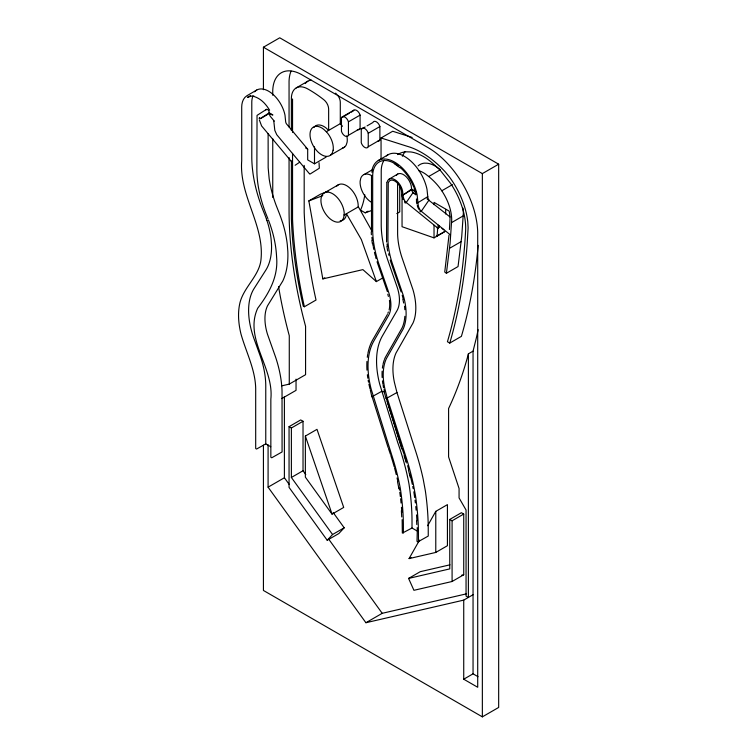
<?xml version="1.0" encoding="UTF-8"?>
<svg xmlns="http://www.w3.org/2000/svg" width="756" height="756" viewBox="0 0 756 756"><rect width="100%" height="100%" fill="white"/><g stroke="black" fill="none" stroke-linecap="round" stroke-linejoin="round"><path stroke-width="1.13" d="M448.998 235.21L444.745 272.037L446.399 273.285L450.094 243.205L451.701 219.845A36.25 20.932 60 0 0 443.574 193.621C439.019 185.778 432.574 179.2 425.278 173.88A30.231 17.454 60 0 0 418.881 170.667M446.399 273.285L458.041 266.556L461.736 236.477L463.343 213.126A36.25 20.932 60 0 0 462.993 208.108M449.433 229.512L450.028 218.89A33.897 19.571 60 0 0 449.3 211.765L449.149 211.104L434.029 202.372L434.029 204.668M436.25 236.061L437.081 235.919L437.828 226.951L437.223 227.14M404.847 202.306L405.112 202.995L406.076 202.759L413.069 192.572A10.565 6.095 -60 0 1 411.614 189.104L402.872 195.133M371.886 172.283L372.273 169.079A32.848 18.966 60 0 1 394.708 162.162A32.848 18.966 60 0 1 417.151 194.991L418.049 203.799A22.831 13.183 -60 0 0 420.723 210.792L450.472 234.965M386.798 182.442L386.552 242.033M371.829 230.807L358.183 206.482A16.471 9.507 60 0 0 350.16 188.357A16.471 9.507 60 0 0 336.789 186.099M256.719 90.049L246.957 95.71C243.111 98.034 241.759 102.684 241.712 106.917L241.712 160.792C239 195.35 264.165 224.664 261.066 258.732C259.903 275.382 244.122 286.515 239.983 302.617C237.507 312.908 238.49 323.691 240.947 333.887C246.239 352.778 256.038 370.809 255.689 390.635L255.689 448.544L256.558 449.045L265.762 443.885L265.762 385.966A72.812 42.043 60 0 0 259.837 354.847L253.912 338.433A65.252 37.668 60 0 1 254.12 288.48L265.762 270.232A68.645 39.633 60 0 0 271.508 244.358L271.111 239.104A68.645 39.633 60 0 0 267.596 222.529L266.443 219.117M270.194 224.844C273.852 235.381 276.063 245.908 276.592 256.983C278.416 276.479 269.193 293.073 257.701 308.24C243.706 338.66 274.182 367.652 270.846 399.177L270.846 457.267L271.725 457.777L282.082 451.937L282.035 390.88A94.226 54.404 60 0 0 275.628 357.229L267.426 334.076A43.82 25.298 60 0 1 267.539 305.774L282.782 281.015A90.077 52.003 60 0 0 287.838 251.597L287.308 244.698A90.077 52.003 60 0 0 282.697 222.944L281.081 218.182A90.777 52.41 60 0 0 278.728 211.888L276.063 205.103A91.259 52.693 60 0 1 269.145 178.539L268.172 167.747L268.115 133.699M468.389 353.836L467.907 355.745A587.232 339.038 60 0 1 448.591 408.505L448.591 456.907L459.072 488.508L459.072 497.92L466.055 510.026L466.055 596.078L468.389 597.429L468.389 353.836L473.048 351.143L476.157 338.716A587.232 339.038 60 0 0 478.123 329.673M388.367 311.982L387.828 313.343M419.958 210.858L420.147 211.765L421.12 211.538L429.039 199.99A8.968 5.179 -60 0 1 427.82 197.051L427.008 189.359A32.962 19.032 60 0 0 409.346 159.799A32.962 19.032 60 0 0 386.382 155.934M427.65 525.741L435.777 511.368L447.429 504.639L447.429 545.709L435.777 552.438L409.072 558.608L419.523 540.124M387.374 314.505L372.765 339.813A79.55 45.927 60 0 0 367.907 353.402M437.242 228.888L439.501 226.45L439.132 226.98M439.378 226.62L439.151 226.961M305.774 474.551L303.024 470.742L303.024 421.272L300.699 419.93L289.057 426.658L289.057 487.374L327.206 540.247L332.555 534.52L344.197 527.801L333.216 512.587M344.197 527.801L338.858 533.528L327.206 540.247M401.852 194.377L401.644 195.067L402.844 195.152L411.661 189.709L415.772 191.816M259.497 117.634L259.28 118.267L260.489 118.399L269.268 112.852L272.916 114.959M416.461 198.922L416.518 202.599L417.595 202.873L427.792 196.636M370.308 389.954L371.876 396.805L381.6 391.4L384.88 391.825M259.497 117.974L259.289 118.56L260.499 118.654L269.278 113.466L272.358 115.016M386.193 398.157L401.776 448.884M299.65 162.238L295.142 165.271M397.58 183.859L397.618 234.445A65.564 37.857 60 0 0 401.71 256.813L412.993 289.765A54.111 31.242 60 0 1 412.993 323.058L396.04 352.948A56.709 32.744 60 0 0 394.405 382.356L396.957 392.525L386.089 398.61L384.171 391.929M378.284 160.527L388.008 154.782M389.179 179.096L397.741 174.031M250.652 95.492C241.722 100.416 253.78 94.018 254.337 96.598C261.236 98.847 265.895 104.158 269.627 110.187M266.377 109.412L257.04 115.384L256.87 169.363C256.813 186.354 261.349 203.033 267.898 218.607M263.428 89.728L263.428 47.212L279.739 37.8L498.667 164.194L498.667 707.446L482.356 716.858L263.428 590.455L263.428 445.199M296.239 87.894L307.881 81.175M342.279 116.868L353.921 110.14M351.162 112.2L353.099 111.085A5.349 3.09 60 0 1 356.596 110.414A5.349 3.09 60 0 1 360.083 115.12L360.083 128.567L348.44 135.286A5.349 3.09 60 0 1 344.944 135.957A5.349 3.09 60 0 1 341.457 131.251L341.457 117.804L349.215 113.324M326.318 131.733L340.295 123.663L340.295 102.306A8.08 4.659 60 0 0 337.478 94.991M348.44 135.286L348.44 121.839L360.083 115.12M367.076 125.874L372.897 122.51A5.349 3.09 60 0 1 376.394 121.839A5.349 3.09 60 0 1 379.881 126.545L379.881 139.992L368.238 146.721A5.349 3.09 60 0 1 364.742 147.392A5.349 3.09 60 0 1 361.255 142.686L361.255 129.238L365.129 126.999M254.621 91.797A23.899 13.797 60 0 1 271.423 93.082A23.899 13.797 60 0 1 284.993 115.12L285.57 120.856A9.45 5.462 -60 0 0 286.647 124.079L307.683 149.178L307.683 159.894L314.496 163.825L326.138 157.097M368.238 146.721L368.238 133.273L379.881 126.545M330.637 155.084L344.604 147.023M381.052 158.722L381.052 137.979L392.695 131.251L412.152 137.45M383.179 277.679L376.384 281.601L362.889 269.627L322.821 278.898L308.845 200.907L320.497 194.179L327.981 191.344M324.787 192.638L338.764 184.568M364.194 174.475L372.179 169.864M344.112 215.073L358.089 207.002M364.789 194.764A93.82 54.167 60 0 1 360.527 210.14L365.186 212.823L368.096 211.151M428.709 176.498L440.351 169.769L436.921 167.152A30.231 17.454 60 0 0 427.442 163.239L424.541 163.145A30.231 17.454 60 0 0 418.125 165.914M396.805 213.589L399.716 211.916L399.716 186.467M441.769 190.796L452.447 184.625M263.428 47.212L482.356 173.606L498.667 164.194M322.821 278.898L324.768 277.773M291.381 160.943L291.381 218.588A382.886 221.054 60 0 0 303.25 306.114L304.366 306.766L316.017 300.037L314.487 292.941A426.809 246.418 60 0 1 304.195 212.578L304.186 165.394M451.606 222.595L463.258 215.866M437.081 235.919L444.736 231.497M402.05 196.22L402.05 226.706L434.029 237.875L444.708 231.714M449.565 248.308L461.207 241.589M281.856 385.825L289.274 384.105L305.575 374.692L305.575 326.29A380.353 219.599 60 0 1 289.057 209.185L289.057 157.513M281.771 398.582L296.04 390.351L296.04 379.143M289.057 426.658L291.381 428L303.024 421.272M397.628 154.583A50.047 28.898 60 0 1 405.963 151.805L410.773 151.947A50.047 28.898 60 0 1 431.714 162.446L439.85 169.779L450.67 183.491A56.029 32.347 60 0 1 465.564 231.534A679.474 392.298 60 0 1 447.429 341.731L449.754 343.082L461.396 336.354A679.474 392.298 60 0 0 478.161 245.379M305.358 436.07L317 429.342L343.706 507.427L332.064 514.146L305.358 477.13L305.358 436.07L332.064 514.146M473.048 594.736L463.73 600.113L365.913 622.727L268.087 487.166L284.398 477.754L284.398 396.569M332.555 534.52L291.381 477.471L303.024 470.742M402.135 519.655A170.469 77.622 68.8 0 1 402.22 525.637L402.343 533.112L412.011 528.019L417.974 531.468M408.58 578.425L449.754 568.899L449.754 519.438L461.396 512.71L463.73 514.061L463.73 574.777L452.088 581.496L413.929 590.313L408.58 578.425L420.232 571.697L449.962 564.827M449.754 519.438L452.088 520.78L463.73 514.061M417.208 527.631A191.419 87.167 68.8 0 1 417.284 531.014L417 541.381L417.87 541.882L428.255 536.051L428.227 526.063A190.361 86.685 68.8 0 0 425.363 490.89L423.209 479.2A289.472 234.152 45 0 0 415.11 449.499L396.957 392.525M409.072 558.608L411.009 557.493M365.913 622.727L382.215 613.314L466.225 593.895M463.73 600.113L463.73 679.209L473.048 673.823L478.038 676.705M308.845 200.907L322.765 195.634M365.186 212.823L371.139 210.707M461.481 575.288L463.73 574.777M310.064 174.05L319.325 168.229L319.041 162.729M381.052 137.979L406.993 146.229A82.81 47.808 60 0 1 445.397 172.056L449.234 176.715A60.574 34.974 60 0 1 467.794 221.848L468.115 227.877L467.208 243.602A679.474 392.298 60 0 1 449.754 343.082M401.89 195.199L401.455 190.663A9.667 5.585 60 0 0 394.849 181.005A9.667 5.585 60 0 0 388.244 183.046L387.922 240.143A65.451 37.791 60 0 0 392.005 262.464L403.288 295.416A54.234 31.308 60 0 1 403.288 328.784L386.335 358.684A56.596 32.678 60 0 0 384.7 388.026L387.28 398.299L405.481 455.414A284.521 230.145 45 0 1 413.438 484.605L415.535 495.993A193.026 87.894 68.8 0 1 418.446 531.657L418.465 541.702M265.762 443.885L270.761 446.758M305.67 148.015L307.683 149.178M463.73 679.209L477.707 687.27L477.707 232.772A70.403 40.644 60 0 0 428.794 148.063L303.024 75.449A41.382 23.89 60 0 0 272.746 92.931L272.746 95.284M411.614 189.104L415.29 191.24M427.017 198.809L450.037 216.963M416.046 194.301L413.069 192.572L415.809 194.783M394.263 163.617L400.009 167.804M437.431 224.683L439.255 226.157M441.995 228.378L443.819 229.852M438.159 228.397L405.679 202.022A22.737 13.126 -60 0 1 403.014 195.057L402.57 190.975A11.321 6.539 60 0 0 394.84 179.663A11.321 6.539 60 0 0 387.11 182.045M340.295 123.663L340.474 123.842A16.471 9.507 60 0 1 342.449 126.309M404.526 201.351L405.046 201.899M274.296 121.121L270.525 116.632A11.075 6.398 -60 0 1 269.268 112.852M309.506 173.814L276.743 134.691L274.815 130.353L273.748 120.752M292.109 162.379L261.604 125.95L259.355 119.93M284.398 477.754L289.217 484.435M328.482 538.848L382.215 613.314M268.437 219.987L269.958 224.154M376.384 281.601L361.33 239.51L346.446 213.731L345.974 216.339A16.471 9.507 60 0 1 340.191 220.818M401.134 291.948L390.937 262.417A67.086 38.736 60 0 1 390.209 260.055M387.374 291.646L378.094 264.836A88.395 51.039 60 0 1 377.055 261.737M402.079 448.525L404.073 454.365M388.442 448.497L390.455 454.365M266.925 220.525L266.377 218.909A69.703 40.238 60 0 0 264.562 214.071L263.428 211.255A112.672 65.054 60 0 1 253.052 173.729L252.485 169.212A112.672 65.054 60 0 1 251.786 156.123L251.786 102.334A22.236 12.833 60 0 1 252.986 96.078M387.252 401.521L401.719 447.401M371.971 396.352L388.111 447.524M404.101 455.698L406.378 462.927M387.79 294.226L388.376 296.446M408.457 470.185L410.338 477.461M384.02 389.652L384.473 391.551M304.366 306.766L302.835 299.659A426.809 246.418 60 0 1 292.544 219.297L292.544 153.392M402.891 299.367L403.657 303.033M412.757 486.495L413.182 488.631M397.514 481.714L398.875 488.414M387.677 251.011L386.968 246.475M413.834 491.816L414.401 495.652A191.419 87.167 68.8 0 1 414.657 497.495M399.168 488.045L399.48 490.134M371.933 240.616L372.349 243.602M411.661 189.709L411.264 186.023A11.425 6.596 60 0 0 404.507 175.288A11.425 6.596 60 0 0 396.456 175.222M269.278 113.466L269.098 111.822A2.296 1.332 60 0 0 267.529 109.525A2.296 1.332 60 0 0 265.961 110.007M416.811 202.107L416.877 203.109A22.822 13.173 -60 0 0 416.972 203.969M401.379 510.735L401.719 516.943M416.613 521.082L416.783 524.541M371.243 231.912L371.376 234.766M482.356 173.606L482.356 716.858M473.048 351.143L473.048 673.823M452.088 520.78L452.088 581.496M445.681 209.393L445.681 213.976M435.777 511.368L435.777 552.438M434.029 225.279L434.029 237.875M412.011 528.019L412.011 521.347A169.76 77.301 68.8 0 0 408.949 483.745A268.975 217.567 45 0 0 397.675 442.373L379.701 384.114A78.029 45.048 60 0 1 382.385 335.957L397.004 310.64A32.791 18.928 60 0 0 397.004 286.694L387.705 259.875A86.874 50.161 60 0 1 381.222 224.409L381.222 171.225A31.279 18.059 60 0 1 384.19 160.168M403.392 532.999L403.392 526.318A172.075 78.359 68.8 0 0 400.784 491.523L400.311 488.338A264.335 213.816 45 0 0 391.542 454.441L371.158 389.094A77.925 44.991 60 0 1 373.833 341.013L388.452 315.687A32.895 18.994 60 0 0 388.452 291.674L379.153 264.846A86.77 50.094 60 0 1 372.68 229.427L372.68 176.252A31.176 18.002 60 0 1 383.698 160.565M371.498 175.486L371.498 228.766A88.395 51.039 60 0 0 371.546 231.563M314.496 146.834L314.496 163.825M292.544 98.979L292.544 132.376M291.381 130.552L291.381 98.308A23.464 13.551 60 0 1 307.683 88.896A116.783 67.426 60 0 1 323.474 99.452L323.984 99.858A8.08 4.659 60 0 1 328.643 109.025L328.643 130.391L325.921 127.849A16.471 9.507 60 0 0 313.863 127.509M291.381 428L291.381 477.471M289.274 384.105L289.274 335.702A380.353 219.599 60 0 1 278.567 286.562M289.057 126.97L289.057 83.519A41.382 23.89 60 0 1 291.069 71.111M272.746 138.735L272.746 197.458M268.087 444.811L268.087 487.166M341.457 117.804A5.349 3.09 60 0 1 344.944 117.133A5.349 3.09 60 0 1 348.44 121.839M360.083 128.567A5.349 3.09 60 0 1 357.333 129.578M361.255 129.238A5.349 3.09 60 0 1 364.742 128.567A5.349 3.09 60 0 1 368.238 133.273M379.881 139.992A5.349 3.09 60 0 1 377.839 141.174M370.79 201.928A16.471 9.507 60 0 1 360.13 181.279L360.763 178.218A16.471 9.507 60 0 1 371.659 175.59M402.39 156.227A50.047 28.898 60 0 1 405.207 151.578M415.025 500.236A191.419 87.167 68.8 0 1 415.365 502.967M415.772 506.586A191.419 87.167 68.8 0 1 416.131 510.177M416.537 514.912A191.419 87.167 68.8 0 1 416.925 520.752M399.782 492.269A170.469 77.622 68.8 0 1 400.359 496.607M400.614 498.762A170.469 77.622 68.8 0 1 401.067 503.042M401.445 507.276A170.469 77.622 68.8 0 1 401.814 512.492M389.453 300.349A31.27 18.05 60 0 1 389.132 309.941M402.211 295.303A52.589 30.363 60 0 1 403.184 298.989M404.507 306.208A52.589 30.363 60 0 1 404.838 309.695M404.838 316.32A52.589 30.363 60 0 1 402.211 327.669L385.258 357.55A58.231 33.623 60 0 0 384.577 359.138M384.709 160.518A31.176 18.002 60 0 1 398.554 166.122M400.425 167.681A31.176 18.002 60 0 1 413.815 187.271M414.203 188.32A31.176 18.002 60 0 1 416.017 194.679M376.101 258.618A88.395 51.039 60 0 1 375.515 256.549M375.241 255.519A88.395 51.039 60 0 1 374.456 252.428M373.766 249.357A88.395 51.039 60 0 1 373.36 247.316M373.171 246.305A88.395 51.039 60 0 1 372.661 243.281M372.235 240.295A88.395 51.039 60 0 1 371.914 237.346M388.962 255.348A67.086 38.736 60 0 1 388.603 253.799M387.28 246.154A67.086 38.736 60 0 1 387.034 243.914M419.126 209.582A22.822 13.173 -60 0 1 418.729 209.015M418.37 208.41A22.822 13.173 -60 0 1 418.049 207.758M417.756 207.068A22.822 13.173 -60 0 1 417.293 205.585M383.575 387.743A58.231 33.623 60 0 1 383.122 385.428M382.923 384.275A58.231 33.623 60 0 1 382.451 380.873M382.158 377.537A58.231 33.623 60 0 1 382.139 371.168M382.394 368.153A58.231 33.623 60 0 1 382.848 365.271M383.037 364.345A58.231 33.623 60 0 1 384.275 359.96M370.034 388.886A79.55 45.927 60 0 1 368.909 384.114M368.522 382.215A79.55 45.927 60 0 1 368.172 380.315M367.832 378.208A79.55 45.927 60 0 1 367.369 374.721M366.972 370.166A79.55 45.927 60 0 1 366.934 361.462M367.293 357.342A79.55 45.927 60 0 1 367.728 354.366M404.413 455.339A282.99 228.907 45 0 1 406.369 461.538M407.597 465.677A282.99 228.907 45 0 1 408.76 469.826M409.856 473.984A282.99 228.907 45 0 1 412.322 484.369M390.814 455.481A262.691 212.483 45 0 1 394.188 466.707M394.5 467.832A262.691 212.483 45 0 1 396.248 474.588M397.051 477.972A262.691 212.483 45 0 1 397.807 481.355M403.345 199.65A22.746 13.136 -60 0 1 402.731 198.318M402.485 197.59A22.746 13.136 -60 0 1 402.088 196.04M346.787 135.853A16.471 9.507 60 0 1 347.117 142.137L346.22 144.982A16.471 9.507 60 0 1 342.383 148.129M335.636 93.139A8.08 4.659 60 0 1 336.269 93.687M305.292 83.557A23.464 13.551 60 0 1 311.236 80.127M344.207 214.553L343.649 217.681A16.471 9.507 60 0 1 324.626 212.37A16.471 9.507 60 0 1 328.217 192.147A16.471 9.507 60 0 1 344.207 214.553M333.141 150.208L332.253 153.043A16.471 9.507 60 0 1 317.756 151.758A16.471 9.507 60 0 1 310.385 131.45A16.471 9.507 60 0 1 323.596 129.2L326.498 131.903A16.471 9.507 60 0 1 333.141 150.208"/></g></svg>
